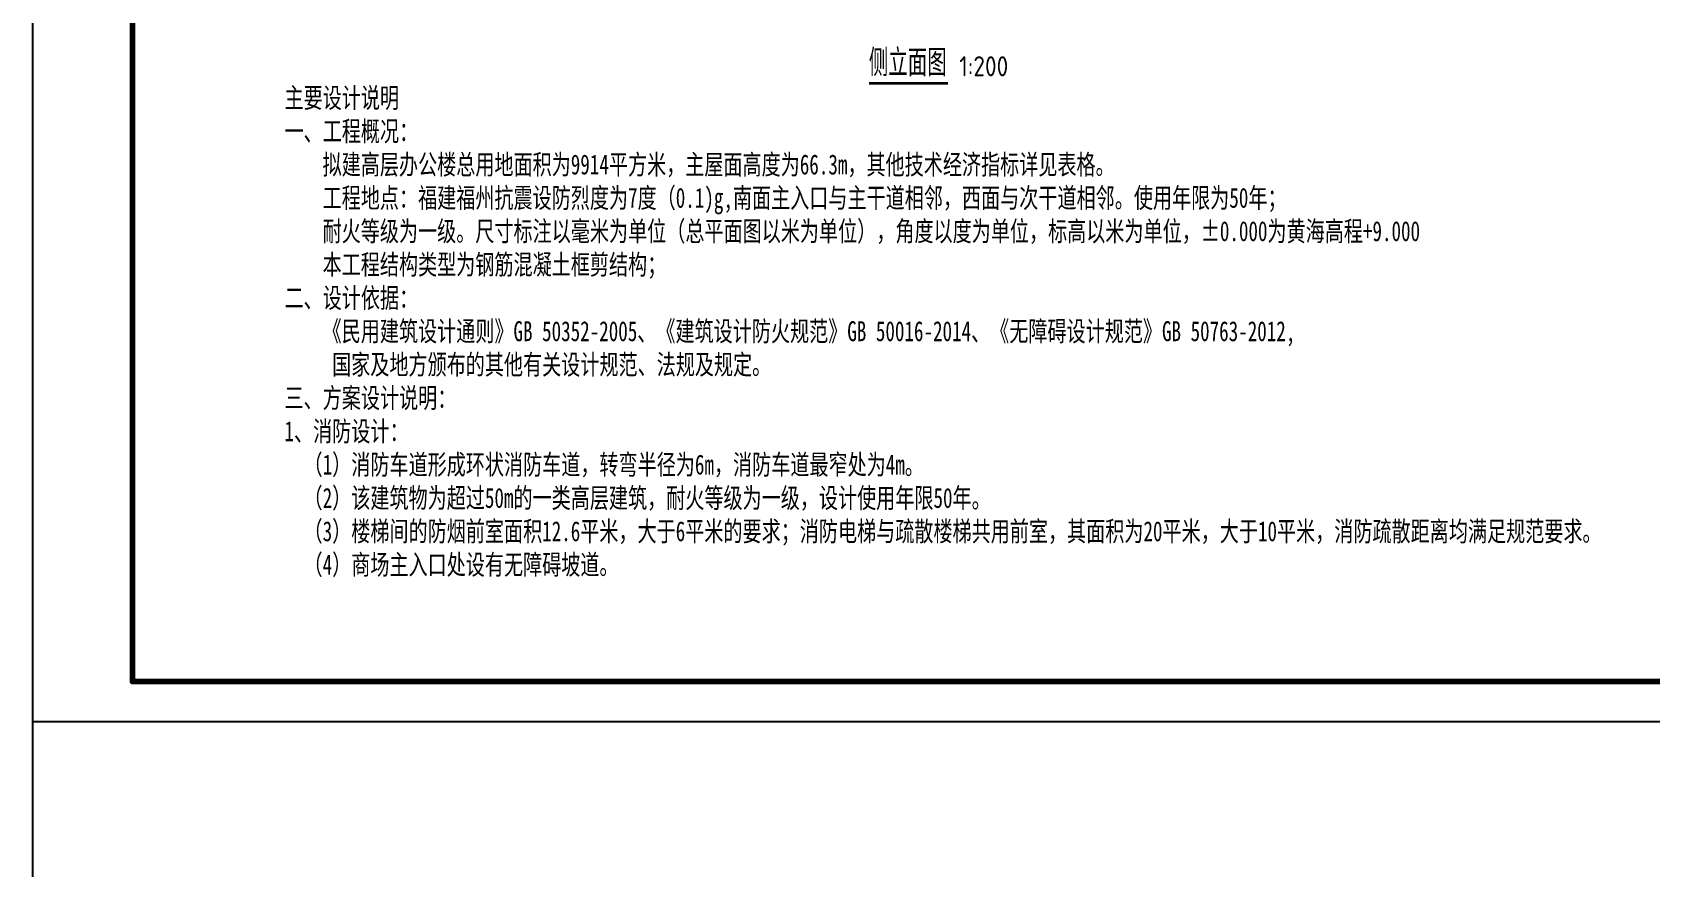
# Model space of a CAD drawing. Extents: x -1 to 1050000, y -900000 to 0.
# Drawn here: x 0 to 80931, y -187300 to -145543 of the extents above; entities that cross this region are included whole.
import ezdxf

# ---------------------------------------------------------------- set-up
doc = ezdxf.new("R2010")
doc.units = 0
doc.header["$LTSCALE"] = 1000
doc.header["$MEASUREMENT"] = 0
for name, color, linetype in [('DIM_SYMB', 3, 'Continuous'), ('G-ANNO-TTLB-THIN', 151, 'Continuous'), ('PUB_TEXT', 7, 'Continuous')]:
    doc.layers.add(name, color=color, linetype=linetype)
doc.layers.add('G-ANNO-TTLB-WIDE', color=214, linetype='Continuous', lineweight=100)
doc.styles.get("Standard").update_dxf_attribs({"font": 'gbenor.shx', "bigfont": 'gbcbig.shx'})

# ---------------------------------------------------------------- blocks, each defined once
blk = doc.blocks.new('*U1')
blk.add_line((-525000, 0), (525000, 0))
blk = doc.blocks.new('*U2')
at = {"layer": 'Defpoints', "color": 0, "linetype": 'ByBlock', "lineweight": -2, "transparency": 16777216}
blk.add_blockref('*U1', (0, -180000), dxfattribs=at)

msp = doc.modelspace()

# ---------------------------------------------------------------- linework, layer by layer
msp.add_line((0, 0), (0, -900000))
at = {"layer": 'DIM_SYMB', "const_width": 140}
msp.add_lwpolyline([(41835.05, -148091.33), (45793.77, -148091.33)], dxfattribs=at)
at = {"layer": 'G-ANNO-TTLB-THIN'}
msp.add_lwpolyline([(0, -180000), (168200, -180000), (168200, -61200), (0, -61200)], close=True, dxfattribs=at)
at = {"layer": 'G-ANNO-TTLB-WIDE'}
msp.add_lwpolyline([(166200, -63200), (5000, -63200), (5000, -178000), (166200, -178000)], close=True, dxfattribs=at)

# ---------------------------------------------------------------- block references
at = {"layer": 'Defpoints'}
msp.add_blockref('*U2', (525000, 0), dxfattribs=at)

# ---------------------------------------------------------------- texts
at = {"insert": (12609.92, -148312.45), "char_height": 1000, "attachment_point": 1}
msp.add_mtext_dynamic_manual_height_columns('{\\fFangSong|b0|i0|c134|p49;\\W0.7;主要设计说明\\P一、工程概况：\\P    拟建高层办公楼总用地面积为9914平方米，主屋面高度为66.3m，其他技术经济指标详见表格。\\P    工程地点：福建福州抗震设防烈度为7度（0.1)g,南面主入口与主干道相邻，西面与次干道相邻。使用年限为50年；\\P    耐火等级为一级。尺寸标注以毫米为单位（总平面图以米为单位），角度以度为单位，标高以米为单位，%%P0.000为黄海高程+9.000\\P    本工程结构类型为钢筋混凝土框剪结构；\\P二、设计依据：\\P    《民用建筑设计通则》GB 50352-2005、《建筑设计防火规范》GB 50016-2014、《无障碍设计规范》GB 50763-2012,\\P     国家及地方颁布的其他有关设计规范、法规及规定。\\P三、方案设计说明：\\P1、消防设计：\\P  （1）消防车道形成环状消防车道，转弯半径为6m，消防车道最窄处为4m。\\P  （2）该建筑物为超过50m的一类高层建筑，耐火等级为一级，设计使用年限50年。\\P  （3）楼梯间的防烟前室面积12.6平米，大于6平米的要求；消防电梯与疏散楼梯共用前室，其面积为20平米，大于10平米，消防疏散距离均满足规范要求。\\P  （4）商场主入口处设有无障碍坡道。}', width=74696.0427, gutter_width=50, heights=[0], dxfattribs=at)
at = {"layer": 'PUB_TEXT'}
for s, height, p in [('侧立面图', 1350.355, (41835.05, -147736.86)), ('1:200', 1000, (46353.77, -147736.86))]:
    msp.add_text(s, height=height, dxfattribs=at).set_placement(p)

doc.saveas('drawing.dxf')
